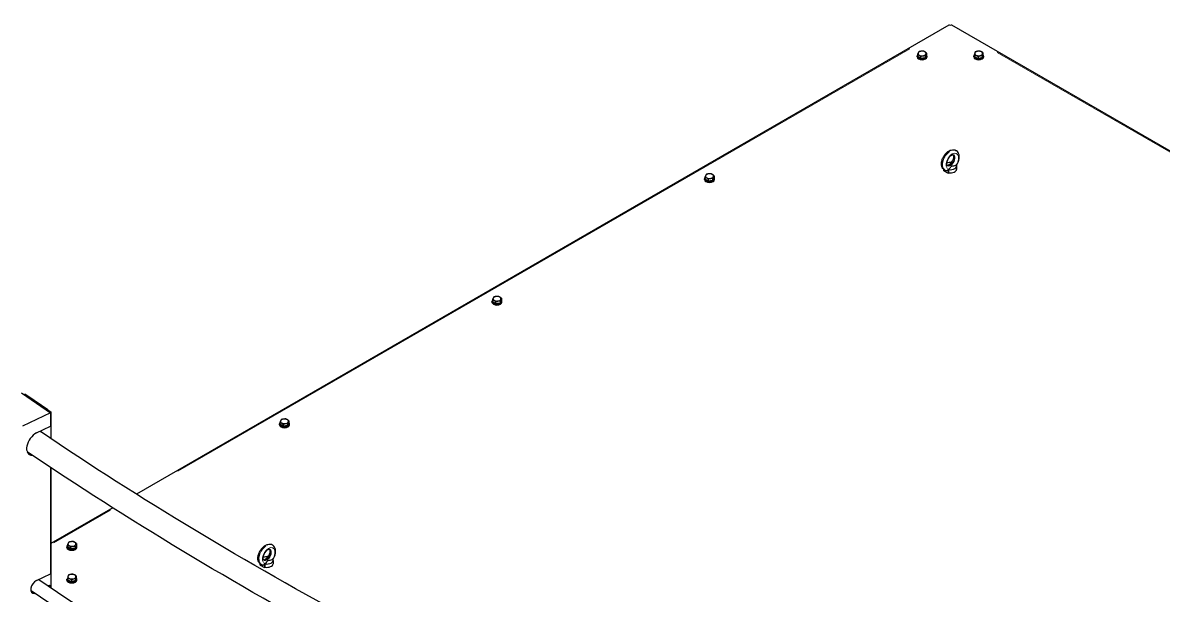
# Model space of a CAD drawing. Header units: millimetres. Extents: x 0 to 89100, y 0 to 63000.
# Drawn here: x 63666 to 65374, y 55588 to 56446 of the extents above; entities that cross this region are included whole.
import ezdxf

# ---------------------------------------------------------------- set-up
doc = ezdxf.new("R2010")
doc.units = ezdxf.units.MM
doc.header["$LTSCALE"] = 150
doc.layers.add('Visible', color=7, linetype='Continuous', lineweight=25)
doc.layers.add('Visible Narrow', color=7, linetype='Continuous', lineweight=18)

msp = doc.modelspace()

# ---------------------------------------------------------------- linework, layer by layer
at = {"layer": 'Visible'}
for p, q in [((65052.97, 56442.35), (63836.41, 55739.96)), ((66454.36, 55635.85), (65057.47, 56442.35)), ((65006.04, 56398.95), (65006.04, 56395.67)), ((65019.55, 56400.73), (65019.55, 56397.46)), ((65091.28, 56398.27), (65091.28, 56394.99)), ((65104.02, 56401.41), (65104.02, 56398.14)), ((65005.3, 56394.97), (65005.3, 56396.2)), ((65008.4, 56394.21), (65006.04, 56395.67)), ((65010.76, 56392.74), (65008.4, 56394.21)), ((65010.76, 56396.02), (65010.76, 56392.74)), ((65014.13, 56393.19), (65010.76, 56392.74)), ((65017.51, 56393.63), (65014.13, 56393.19)), ((65017.51, 56396.91), (65017.51, 56393.63)), ((65018.53, 56395.55), (65017.51, 56393.63)), ((65019.55, 56397.46), (65018.53, 56395.55)), ((65020.3, 56394.97), (65020.3, 56396.2)), ((65090.15, 56394.97), (65090.15, 56396.2)), ((65094.05, 56393.79), (65091.28, 56394.99)), ((65096.82, 56392.59), (65094.05, 56393.79)), ((65096.82, 56395.87), (65096.82, 56392.59)), ((65100, 56393.38), (65096.82, 56392.59)), ((65103.19, 56394.16), (65100, 56393.38)), ((65103.19, 56397.44), (65103.19, 56394.16)), ((65103.61, 56396.15), (65103.19, 56394.16)), ((65104.02, 56398.14), (65103.61, 56396.15)), ((65103.65, 56396.36), (65103.65, 56396.2)), ((65105.15, 56394.97), (65105.15, 56396.2)), ((65063.59, 56255), (65063.73, 56254.92)), ((65053.47, 56233.32), (65053.47, 56233.32)), ((65064.6, 56231.47), (65064.6, 56226.57)), ((65065.03, 56228.56), (65064.6, 56228.31)), ((65065.03, 56228.56), (65064.9, 56235)), ((64687.1, 56211.26), (64687.1, 56212.49)), ((64687.84, 56215.24), (64687.84, 56211.96)), ((64690.2, 56210.5), (64687.84, 56211.96)), ((64692.56, 56209.03), (64690.2, 56210.5)), ((64692.56, 56212.31), (64692.56, 56209.03)), ((64699.31, 56213.2), (64699.31, 56209.92)), ((64700.33, 56211.83), (64699.31, 56209.92)), ((64701.35, 56213.75), (64700.33, 56211.83)), ((64701.35, 56217.02), (64701.35, 56213.75)), ((64702.1, 56211.26), (64702.1, 56212.49)), ((65045.41, 56224.58), (65045.46, 56226.6)), ((65045.41, 56224.58), (65051.77, 56220.91)), ((65046.39, 56225.96), (65047.18, 56225.51)), ((65051.64, 56227.34), (65051.77, 56220.91)), ((65052.59, 56221.38), (65051.77, 56220.91)), ((64695.93, 56209.48), (64692.56, 56209.03)), ((64699.31, 56209.92), (64695.93, 56209.48)), ((64368.9, 56027.55), (64368.9, 56028.77)), ((64369.65, 56031.53), (64369.65, 56028.25)), ((64372, 56026.79), (64369.65, 56028.25)), ((64374.36, 56025.32), (64372, 56026.79)), ((64374.36, 56028.6), (64374.36, 56025.32)), ((64377.74, 56025.77), (64374.36, 56025.32)), ((64381.11, 56026.21), (64377.74, 56025.77)), ((64381.11, 56029.49), (64381.11, 56026.21)), ((64382.13, 56028.12), (64381.11, 56026.21)), ((64383.15, 56030.03), (64382.13, 56028.12)), ((64383.15, 56033.31), (64383.15, 56030.03)), ((64383.9, 56027.55), (64383.9, 56028.77)), ((63664.29, 55891.75), (63707.87, 55861.99)), ((63668.28, 55889.02), (63669.57, 55889.66)), ((63673.93, 55886.68), (63669.57, 55889.66)), ((63703.96, 55866.18), (63673.93, 55886.68)), ((63707.87, 55861.99), (63666.07, 55841.58)), ((63703.96, 55866.18), (63708.32, 55863.21)), ((63707.02, 55862.57), (63708.32, 55863.21)), ((63707.87, 55861.99), (63707.87, 55841.78)), ((63708.32, 55863.21), (63708.32, 55823.21)), ((63686.97, 55831.58), (63707.87, 55841.78)), ((64050.7, 55843.84), (64050.7, 55845.06)), ((64051.45, 55847.81), (64051.45, 55844.54)), ((64053.8, 55843.07), (64051.45, 55844.54)), ((64056.16, 55841.61), (64053.8, 55843.07)), ((64056.16, 55844.88), (64056.16, 55841.61)), ((64059.54, 55842.05), (64056.16, 55841.61)), ((64062.92, 55842.5), (64059.54, 55842.05)), ((64062.92, 55845.77), (64062.92, 55842.5)), ((64063.94, 55844.41), (64062.92, 55842.5)), ((64064.96, 55846.32), (64063.94, 55844.41)), ((64064.96, 55849.6), (64064.96, 55846.32)), ((64065.7, 55843.84), (64065.7, 55845.06)), ((63707.87, 55779.94), (63707.87, 55620.72)), ((63708.32, 55779.65), (63708.32, 55599.21)), ((63800.97, 55719.5), (63708.32, 55666.01)), ((63733.25, 55664.1), (63733.25, 55660.83)), ((63746.76, 55665.89), (63746.76, 55662.61)), ((64040.05, 55664.06), (64040.19, 55663.98)), ((63732.5, 55660.13), (63732.5, 55661.35)), ((63735.61, 55659.36), (63733.25, 55660.83)), ((63737.96, 55657.9), (63735.61, 55659.36)), ((63737.96, 55661.17), (63737.96, 55657.9)), ((63741.34, 55658.34), (63737.96, 55657.9)), ((63744.72, 55658.79), (63741.34, 55658.34)), ((63744.72, 55662.06), (63744.72, 55658.79)), ((63745.74, 55660.7), (63744.72, 55658.79)), ((63746.76, 55662.61), (63745.74, 55660.7)), ((63747.5, 55660.13), (63747.5, 55661.35)), ((64021.87, 55633.64), (64021.92, 55635.66)), ((64021.87, 55633.64), (64028.24, 55629.97)), ((64022.85, 55635.02), (64023.64, 55634.57)), ((64028.1, 55636.4), (64028.24, 55629.97)), ((64029.05, 55630.44), (64028.24, 55629.97)), ((64029.93, 55642.38), (64029.93, 55642.38)), ((64041.06, 55640.53), (64041.06, 55635.63)), ((64041.5, 55637.62), (64041.06, 55637.37)), ((64041.5, 55637.62), (64041.36, 55644.06)), ((63686.97, 55610.51), (63707.87, 55620.72)), ((63733.63, 55614.43), (63733.63, 55611.16)), ((63745.55, 55613.6), (63745.55, 55610.33)), ((63746.38, 55614.3), (63745.96, 55612.31)), ((63746.38, 55617.58), (63746.38, 55614.3)), ((63703.96, 55602.14), (63706.42, 55603.34)), ((63707.87, 55602.35), (63705.43, 55601.15)), ((63706.42, 55603.34), (63707.87, 55602.35)), ((63707.87, 55602.35), (63707.87, 55599.51)), ((63732.5, 55611.14), (63732.5, 55612.36)), ((63736.4, 55609.96), (63733.63, 55611.16)), ((63739.17, 55608.76), (63736.4, 55609.96)), ((63739.17, 55612.03), (63739.17, 55608.76)), ((63742.36, 55609.54), (63739.17, 55608.76)), ((63745.55, 55610.33), (63742.36, 55609.54)), ((63745.96, 55612.31), (63745.55, 55610.33)), ((63746, 55612.52), (63746, 55612.36)), ((63747.5, 55611.14), (63747.5, 55612.36))]:
    msp.add_line(p, q, dxfattribs=at)
for centre, major_axis, ratio, start_param, end_param in [((68289.52, 57194.93), (-6187.5, 0), 0.5773503, 6.0962024, 9.6168762), ((68289.52, 57194.93), (-6112.5, 0), 0.5773503, 0, 1.3652724), ((65055.22, 56438.45), (-2.25, 3.9), 0.5773503, 5.4977871, 6.2831853), ((65055.22, 56438.45), (2.25, 3.9), 0.5773503, 0, 0.7853982), ((65012.8, 56400.12), (-6, 0), 0.5773503, 5.9843163, 7.0315139), ((65012.8, 56400.12), (-6, 0), 0.5773503, 4.9371188, 5.9843163), ((65012.8, 56400.12), (6, 0), 0.5773503, 0.7483286, 1.7955261), ((65012.8, 56400.12), (6, 0), 0.5773503, 4.9371188, 5.9843163), ((65012.8, 56400.12), (6, 0), 0.5773503, 5.9843163, 7.0315139), ((65097.65, 56396.2), (7.5, 0), 0.5773503, 2.5754935, 6.8388121), ((65097.65, 56400.12), (-6, 0), 0.5773503, 6.1631016, 7.2102992), ((65097.65, 56400.12), (-6, 0), 0.5773503, 5.1159041, 6.1631016), ((65097.65, 56400.12), (6, 0), 0.5773503, 0.9271139, 1.9743114), ((65097.65, 56400.12), (6, 0), 0.5773503, 5.1159041, 6.1631016), ((65097.65, 56400.12), (6, 0), 0.5773503, 6.1631016, 7.2102992), ((65012.8, 56396.2), (7.5, 0), 0.5773503, 2.6917876, 6.7329904), ((65012.8, 56394.97), (7.5, 0), 0.5773503, 3.1415927, 6.2831853), ((65012.8, 56396.2), (-6, 0), 0.5773503, 0.3660877, 1.1305695), ((65012.8, 56400.12), (-6, 0), 0.5773503, 0.7483286, 1.7955261), ((65012.8, 56396.2), (-6, 0), 0.5773503, 1.3367634, 2.2542889), ((65012.8, 56396.2), (6, 0), 0.5773503, 5.7337412, 6.2348915), ((65097.65, 56394.97), (7.5, 0), 0.5773503, 3.1415927, 6.2831853), ((65097.65, 56396.2), (-6, 0), 0.5773503, 0.5122191, 1.3420087), ((65097.65, 56400.12), (-6, 0), 0.5773503, 0.9271139, 1.9743114), ((65097.65, 56396.2), (-6, 0), 0.5773503, 1.5289442, 2.4196787), ((65097.65, 56396.2), (6, 0), 0.5773503, 6.0035196, 6.2831853), ((65055.22, 56231.47), (9.37, 0), 0.5773503, 1.3943417, 2.1674955), ((65055.22, 56231.47), (9.37, 0), 0.5773503, 4.4095243, 6.5860499), ((64694.6, 56212.49), (7.5, 0), 0.5773503, 2.6917876, 6.7329904), ((64694.6, 56211.26), (7.5, 0), 0.5773503, 3.1415927, 6.2831853), ((64694.6, 56216.41), (-6, 0), 0.5773503, 5.9843163, 7.0315139), ((64694.6, 56216.41), (-6, 0), 0.5773503, 4.9371188, 5.9843163), ((64694.6, 56212.49), (-6, 0), 0.5773503, 0.3660877, 1.1305695), ((64694.6, 56216.41), (-6, 0), 0.5773503, 0.7483286, 1.7955261), ((64694.6, 56216.41), (6, 0), 0.5773503, 0.7483286, 1.7955261), ((64694.6, 56216.41), (6, 0), 0.5773503, 4.9371188, 5.9843163), ((64694.6, 56216.41), (6, 0), 0.5773503, 5.9843163, 7.0315139), ((64694.6, 56212.49), (6, 0), 0.5773503, 5.7337412, 6.2348915), ((65055.22, 56373.77), (6.55, -310.51), 0.0216007, 5.2067929, 5.2249141), ((65055.22, 56226.57), (9.37, 0), 0.5773503, 4.4276455, 6.2831853), ((64694.6, 56212.49), (-6, 0), 0.5773503, 1.3367634, 2.2542889), ((64376.4, 56028.77), (7.5, 0), 0.5773503, 2.6917876, 6.7329904), ((64376.4, 56027.55), (7.5, 0), 0.5773503, 3.1415927, 6.2831853), ((64376.4, 56032.69), (-6, 0), 0.5773503, 5.9843163, 7.0315139), ((64376.4, 56032.69), (-6, 0), 0.5773503, 4.9371188, 5.9843163), ((64376.4, 56028.77), (-6, 0), 0.5773503, 0.3660877, 1.1305695), ((64376.4, 56032.69), (-6, 0), 0.5773503, 0.7483286, 1.7955261), ((64376.4, 56028.77), (-6, 0), 0.5773503, 1.3367634, 2.2542889), ((64376.4, 56032.69), (6, 0), 0.5773503, 0.7483286, 1.7955261), ((64376.4, 56032.69), (6, 0), 0.5773503, 4.9371188, 5.9843163), ((64376.4, 56032.69), (6, 0), 0.5773503, 5.9843163, 7.0315139), ((64376.4, 56028.77), (6, 0), 0.5773503, 5.7337412, 6.2348915), ((64058.2, 55848.98), (-6, 0), 0.5773503, 4.9371188, 5.9843163), ((64058.2, 55848.98), (6, 0), 0.5773503, 0.7483286, 1.7955261), ((64058.2, 55845.06), (7.5, 0), 0.5773503, 2.6917876, 6.7329904), ((64058.2, 55843.84), (7.5, 0), 0.5773503, 3.1415927, 6.2831853), ((64058.2, 55848.98), (-6, 0), 0.5773503, 5.9843163, 7.0315139), ((64058.2, 55845.06), (-6, 0), 0.5773503, 0.3660877, 1.1305695), ((64058.2, 55848.98), (-6, 0), 0.5773503, 0.7483286, 1.7955261), ((64058.2, 55845.06), (-6, 0), 0.5773503, 1.3367634, 2.2542889), ((64058.2, 55848.98), (6, 0), 0.5773503, 4.9371188, 5.9843163), ((64058.2, 55848.98), (6, 0), 0.5773503, 5.9843163, 7.0315139), ((64058.2, 55845.06), (6, 0), 0.5773503, 5.7337412, 6.2348915), ((63686.97, 55815.66), (-10.99, -16.1), 0.6234477, 3.9723274, 6.6756894), ((63683.41, 55816.75), (10.99, 16.1), 0.6234477, 6.1330881, 6.5078824), ((63681.95, 55817.74), (10.99, 16.1), 0.6234477, 6.1303077, 6.2107702), ((63681.95, 55817.74), (-10.99, -16.1), 0.6234477, 0.3515801, 0.5190031), ((63685.52, 55816.65), (-10.99, -16.1), 0.6234477, 0.0724151, 0.3910828), ((63683.41, 55816.75), (-10.99, -16.1), 0.6234477, 0.4451983, 0.520015), ((63740, 55665.27), (-6, 0), 0.5773503, 5.9843163, 7.0315139), ((63740, 55665.27), (-6, 0), 0.5773503, 4.9371188, 5.9843163), ((63740, 55665.27), (6, 0), 0.5773503, 0.7483286, 1.7955261), ((63740, 55665.27), (6, 0), 0.5773503, 4.9371188, 5.9843163), ((63740, 55665.27), (6, 0), 0.5773503, 5.9843163, 7.0315139), ((63740, 55661.35), (7.5, 0), 0.5773503, 2.6917876, 6.7329904), ((63740, 55660.13), (7.5, 0), 0.5773503, 3.1415927, 6.2831853), ((63740, 55661.35), (-6, 0), 0.5773503, 0.3660877, 1.1305695), ((63740, 55665.27), (-6, 0), 0.5773503, 0.7483286, 1.7955261), ((63740, 55661.35), (-6, 0), 0.5773503, 1.3367634, 2.2542889), ((63740, 55661.35), (6, 0), 0.5773503, 5.7337412, 6.2348915), ((64031.68, 55640.53), (9.37, 0), 0.5773503, 1.3943417, 2.1674955), ((64031.68, 55640.53), (9.37, 0), 0.5773503, 4.4095243, 6.5860499), ((64031.68, 55782.83), (6.55, -310.51), 0.0216007, 5.2067929, 5.2249141), ((64031.68, 55635.63), (9.37, 0), 0.5773503, 4.4276455, 6.2831853), ((63740, 55612.36), (7.5, 0), 0.5773503, 2.5754935, 6.8388121), ((63740, 55616.28), (-6, 0), 0.5773503, 6.1631016, 7.2102992), ((63740, 55616.28), (-6, 0), 0.5773503, 5.1159041, 6.1631016), ((63740, 55616.28), (-6, 0), 0.5773503, 0.9271139, 1.9743114), ((63740, 55616.28), (6, 0), 0.5773503, 0.9271139, 1.9743114), ((63740, 55616.28), (6, 0), 0.5773503, 5.1159041, 6.1631016), ((63740, 55616.28), (6, 0), 0.5773503, 6.1631016, 7.2102992), ((63686.97, 55601.33), (-6.34, -9.29), 0.6234477, 3.9723274, 6.7589537), ((63683.41, 55602.42), (6.34, 9.29), 0.6234477, 6.2347591, 6.3064286), ((63740, 55611.14), (7.5, 0), 0.5773503, 3.1415927, 6.2831853), ((63740, 55612.36), (-6, 0), 0.5773503, 0.5122191, 1.3420087), ((63740, 55612.36), (-6, 0), 0.5773503, 1.5289442, 2.4196787), ((63740, 55612.36), (6, 0), 0.5773503, 6.0035196, 6.2831853), ((63681.95, 55603.41), (6.34, 9.29), 0.6234477, 3.6631995, 3.7974198), ((63685.52, 55602.32), (-6.34, -9.29), 0.6234477, 0.125741, 0.4738092), ((63683.41, 55602.42), (-6.34, -9.29), 0.6234477, 0.503796, 0.6571643)]:
    msp.add_ellipse(centre, major_axis=major_axis, ratio=ratio, start_param=start_param, end_param=end_param, dxfattribs=at)
for points, weights in [([(65007.06, 56401.14), (65006.59, 56400.25), (65006.04, 56398.95)], [1, 1.03814443452, 1.0003653387]), ([(65006.04, 56398.95), (65007.3, 56398.44), (65008.4, 56397.76)], [1.0003653387, 1.03814443452, 1]), ([(65008.08, 56402.77), (65007.53, 56402.02), (65007.06, 56401.14)], [1.0003653387, 1.03814443452, 1]), ([(65011.46, 56403.49), (65009.89, 56403.29), (65008.08, 56402.77)], [1, 1.03814443452, 1.0003653387]), ([(65014.84, 56403.66), (65013.03, 56403.7), (65011.46, 56403.49)], [1.0003653387, 1.03814443452, 1]), ([(65017.19, 56402.47), (65016.1, 56403.15), (65014.84, 56403.66)], [1, 1.03814443452, 1.0003653387]), ([(65019.55, 56400.73), (65018.29, 56401.79), (65017.19, 56402.47)], [1.0003653387, 1.03814443452, 1]), ([(65017.51, 56396.91), (65018.06, 56398.21), (65018.53, 56399.1)], [1.0003653387, 1.03814443452, 1]), ([(65018.53, 56399.1), (65019, 56399.98), (65019.55, 56400.73)], [1, 1.03814443452, 1.0003653387]), ([(65091.69, 56400.53), (65091.5, 56399.61), (65091.28, 56398.27)], [1, 1.03814443452, 1.0003653387]), ([(65091.28, 56398.27), (65092.76, 56397.9), (65094.05, 56397.35)], [1.0003653387, 1.03814443452, 1]), ([(65092.11, 56402.24), (65091.88, 56401.45), (65091.69, 56400.53)], [1.0003653387, 1.03814443452, 1]), ([(65095.29, 56403.3), (65093.81, 56402.94), (65092.11, 56402.24)], [1, 1.03814443452, 1.0003653387]), ([(65098.48, 56403.81), (65096.77, 56403.67), (65095.29, 56403.3)], [1.0003653387, 1.03814443452, 1]), ([(65101.25, 56402.89), (65099.96, 56403.45), (65098.48, 56403.81)], [1, 1.03814443452, 1.0003653387]), ([(65104.02, 56401.41), (65102.54, 56402.33), (65101.25, 56402.89)], [1.0003653387, 1.03814443452, 1]), ([(65103.19, 56397.44), (65103.41, 56398.78), (65103.61, 56399.7)], [1.0003653387, 1.03814443452, 1]), ([(65103.61, 56399.7), (65103.8, 56400.62), (65104.02, 56401.41)], [1, 1.03814443452, 1.0003653387]), ([(65008.4, 56397.76), (65009.49, 56397.08), (65010.76, 56396.02)], [1, 1.03814443452, 1.0003653387]), ([(65010.76, 56396.02), (65012.57, 56396.53), (65014.13, 56396.74)], [1.0003653387, 1.03814443452, 1]), ([(65014.13, 56396.74), (65015.7, 56396.95), (65017.51, 56396.91)], [1, 1.03814443452, 1.0003653387]), ([(65094.05, 56397.35), (65095.33, 56396.79), (65096.82, 56395.87)], [1, 1.03814443452, 1.0003653387]), ([(65096.82, 56395.87), (65098.53, 56396.57), (65100, 56396.93)], [1.0003653387, 1.03814443452, 1]), ([(65100, 56396.93), (65101.48, 56397.3), (65103.19, 56397.44)], [1, 1.03814443452, 1.0003653387]), ([(65063.52, 56232.81), (65063.83, 56232.94), (65064.17, 56233.08)], [1.06244661735, 1.03210525676, 1]), ([(64688.86, 56217.43), (64688.39, 56216.54), (64687.84, 56215.24)], [1, 1.03814443452, 1.0003653387]), ([(64687.84, 56215.24), (64689.11, 56214.73), (64690.2, 56214.05)], [1.0003653387, 1.03814443452, 1]), ([(64689.88, 56219.06), (64689.34, 56218.31), (64688.86, 56217.43)], [1.0003653387, 1.03814443452, 1]), ([(64693.26, 56219.78), (64691.69, 56219.58), (64689.88, 56219.06)], [1, 1.03814443452, 1.0003653387]), ([(64690.2, 56214.05), (64691.29, 56213.37), (64692.56, 56212.31)], [1, 1.03814443452, 1.0003653387]), ([(64692.56, 56212.31), (64694.37, 56212.82), (64695.93, 56213.03)], [1.0003653387, 1.03814443452, 1]), ([(64696.64, 56219.95), (64694.83, 56219.99), (64693.26, 56219.78)], [1.0003653387, 1.03814443452, 1]), ([(64695.93, 56213.03), (64697.5, 56213.24), (64699.31, 56213.2)], [1, 1.03814443452, 1.0003653387]), ([(64698.99, 56218.76), (64697.9, 56219.44), (64696.64, 56219.95)], [1, 1.03814443452, 1.0003653387]), ([(64701.35, 56217.02), (64700.09, 56218.08), (64698.99, 56218.76)], [1.0003653387, 1.03814443452, 1]), ([(64699.31, 56213.2), (64699.86, 56214.5), (64700.33, 56215.39)], [1.0003653387, 1.03814443452, 1]), ([(64700.33, 56215.39), (64700.8, 56216.27), (64701.35, 56217.02)], [1, 1.03814443452, 1.0003653387]), ([(65052.43, 56226.3), (65052.76, 56226.55), (65053.07, 56226.78)], [1, 1.03210525676, 1.06244661735]), ([(64370.67, 56033.71), (64370.19, 56032.83), (64369.65, 56031.53)], [1, 1.03814443452, 1.0003653387]), ([(64369.65, 56031.53), (64370.91, 56031.02), (64372, 56030.34)], [1.0003653387, 1.03814443452, 1]), ([(64371.69, 56035.35), (64371.14, 56034.6), (64370.67, 56033.71)], [1.0003653387, 1.03814443452, 1]), ([(64375.06, 56036.07), (64373.5, 56035.86), (64371.69, 56035.35)], [1, 1.03814443452, 1.0003653387]), ([(64372, 56030.34), (64373.1, 56029.66), (64374.36, 56028.6)], [1, 1.03814443452, 1.0003653387]), ([(64374.36, 56028.6), (64376.17, 56029.11), (64377.74, 56029.32)], [1.0003653387, 1.03814443452, 1]), ([(64378.44, 56036.24), (64376.63, 56036.28), (64375.06, 56036.07)], [1.0003653387, 1.03814443452, 1]), ([(64377.74, 56029.32), (64379.3, 56029.52), (64381.11, 56029.49)], [1, 1.03814443452, 1.0003653387]), ([(64380.8, 56035.05), (64379.7, 56035.73), (64378.44, 56036.24)], [1, 1.03814443452, 1.0003653387]), ([(64383.15, 56033.31), (64381.89, 56034.37), (64380.8, 56035.05)], [1.0003653387, 1.03814443452, 1]), ([(64381.11, 56029.49), (64381.66, 56030.79), (64382.13, 56031.67)], [1.0003653387, 1.03814443452, 1]), ([(64382.13, 56031.67), (64382.61, 56032.56), (64383.15, 56033.31)], [1, 1.03814443452, 1.0003653387]), ([(64056.86, 55852.36), (64055.3, 55852.15), (64053.49, 55851.64)], [1, 1.03814443452, 1.0003653387]), ([(64060.24, 55852.53), (64058.43, 55852.57), (64056.86, 55852.36)], [1.0003653387, 1.03814443452, 1]), ([(64062.6, 55851.34), (64061.5, 55852.02), (64060.24, 55852.53)], [1, 1.03814443452, 1.0003653387]), ([(64052.47, 55850), (64051.99, 55849.12), (64051.45, 55847.81)], [1, 1.03814443452, 1.0003653387]), ([(64051.45, 55847.81), (64052.71, 55847.31), (64053.8, 55846.63)], [1.0003653387, 1.03814443452, 1]), ([(64053.49, 55851.64), (64052.94, 55850.89), (64052.47, 55850)], [1.0003653387, 1.03814443452, 1]), ([(64053.8, 55846.63), (64054.9, 55845.94), (64056.16, 55844.88)], [1, 1.03814443452, 1.0003653387]), ([(64056.16, 55844.88), (64057.97, 55845.4), (64059.54, 55845.61)], [1.0003653387, 1.03814443452, 1]), ([(64059.54, 55845.61), (64061.11, 55845.81), (64062.92, 55845.77)], [1, 1.03814443452, 1.0003653387]), ([(64064.96, 55849.6), (64063.69, 55850.66), (64062.6, 55851.34)], [1.0003653387, 1.03814443452, 1]), ([(64062.92, 55845.77), (64063.46, 55847.08), (64063.94, 55847.96)], [1.0003653387, 1.03814443452, 1]), ([(64063.94, 55847.96), (64064.41, 55848.85), (64064.96, 55849.6)], [1, 1.03814443452, 1.0003653387]), ([(63734.27, 55666.29), (63733.8, 55665.4), (63733.25, 55664.1)], [1, 1.03814443452, 1.0003653387]), ([(63733.25, 55664.1), (63734.51, 55663.59), (63735.61, 55662.91)], [1.0003653387, 1.03814443452, 1]), ([(63735.29, 55667.93), (63734.74, 55667.18), (63734.27, 55666.29)], [1.0003653387, 1.03814443452, 1]), ([(63738.67, 55668.65), (63737.1, 55668.44), (63735.29, 55667.93)], [1, 1.03814443452, 1.0003653387]), ([(63742.04, 55668.82), (63740.23, 55668.85), (63738.67, 55668.65)], [1.0003653387, 1.03814443452, 1]), ([(63744.4, 55667.63), (63743.31, 55668.31), (63742.04, 55668.82)], [1, 1.03814443452, 1.0003653387]), ([(63746.76, 55665.89), (63745.49, 55666.95), (63744.4, 55667.63)], [1.0003653387, 1.03814443452, 1]), ([(63744.72, 55662.06), (63745.26, 55663.36), (63745.74, 55664.25)], [1.0003653387, 1.03814443452, 1]), ([(63745.74, 55664.25), (63746.21, 55665.14), (63746.76, 55665.89)], [1, 1.03814443452, 1.0003653387]), ([(63735.61, 55662.91), (63736.7, 55662.23), (63737.96, 55661.17)], [1, 1.03814443452, 1.0003653387]), ([(63737.96, 55661.17), (63739.77, 55661.69), (63741.34, 55661.89)], [1.0003653387, 1.03814443452, 1]), ([(63741.34, 55661.89), (63742.91, 55662.1), (63744.72, 55662.06)], [1, 1.03814443452, 1.0003653387]), ([(64028.89, 55635.36), (64029.23, 55635.61), (64029.54, 55635.84)], [1, 1.03210525676, 1.06244661735]), ([(64039.98, 55641.87), (64040.29, 55642), (64040.63, 55642.14)], [1.06244661735, 1.03210525676, 1]), ([(63734.05, 55616.7), (63733.85, 55615.77), (63733.63, 55614.43)], [1, 1.03814443452, 1.0003653387]), ([(63733.63, 55614.43), (63735.12, 55614.07), (63736.4, 55613.51)], [1.0003653387, 1.03814443452, 1]), ([(63734.46, 55618.41), (63734.24, 55617.62), (63734.05, 55616.7)], [1.0003653387, 1.03814443452, 1]), ([(63737.65, 55619.47), (63736.17, 55619.1), (63734.46, 55618.41)], [1, 1.03814443452, 1.0003653387]), ([(63736.4, 55613.51), (63737.69, 55612.95), (63739.17, 55612.03)], [1, 1.03814443452, 1.0003653387]), ([(63740.83, 55619.98), (63739.13, 55619.83), (63737.65, 55619.47)], [1.0003653387, 1.03814443452, 1]), ([(63739.17, 55612.03), (63740.88, 55612.73), (63742.36, 55613.09)], [1.0003653387, 1.03814443452, 1]), ([(63743.6, 55619.05), (63742.32, 55619.61), (63740.83, 55619.98)], [1, 1.03814443452, 1.0003653387]), ([(63742.36, 55613.09), (63743.84, 55613.46), (63745.55, 55613.6)], [1, 1.03814443452, 1.0003653387]), ([(63746.38, 55617.58), (63744.89, 55618.49), (63743.6, 55619.05)], [1.0003653387, 1.03814443452, 1]), ([(63745.55, 55613.6), (63745.77, 55614.94), (63745.96, 55615.87)], [1.0003653387, 1.03814443452, 1]), ([(63745.96, 55615.87), (63746.15, 55616.79), (63746.38, 55617.58)], [1, 1.03814443452, 1.0003653387])]:
    msp.add_rational_spline(points, weights, degree=2, dxfattribs=at)
for points, knots in [([(65046.39, 56225.96), (65045.47, 56226.5), (65044.66, 56227.22), (65043.32, 56228.96), (65042.82, 56229.99), (65042.08, 56232.4), (65041.93, 56233.8), (65042, 56236.88), (65042.29, 56238.57), (65043.28, 56241.93), (65043.98, 56243.6), (65045.71, 56246.76), (65046.73, 56248.26), (65049.01, 56250.96), (65050.28, 56252.18), (65053, 56254.2), (65054.46, 56255.01), (65057.44, 56256), (65058.96, 56256.22), (65061.56, 56255.9), (65062.63, 56255.56), (65063.59, 56255)], [-2.3561945, -2.3561945, -2.3561945, -2.3561945, -2.1285941, -2.1285941, -1.8792515, -1.8792515, -1.5690746, -1.5690746, -1.2118087, -1.2118087, -0.854039, -0.854039, -0.5012726, -0.5012726, -0.1465999, -0.1465999, 0.2137379, 0.2137379, 0.5494352, 0.5494352, 0.7853982, 0.7853982, 0.7853982, 0.7853982]), ([(65050.93, 56232), (65050.8, 56232.08), (65050.66, 56232.19), (65050.32, 56232.75), (65050.13, 56233.22), (65049.93, 56234.39), (65049.89, 56235.04), (65049.99, 56236.51), (65050.12, 56237.33), (65050.57, 56239.07), (65050.9, 56239.99), (65051.73, 56241.82), (65052.23, 56242.73), (65053.36, 56244.4), (65053.98, 56245.17), (65055.24, 56246.48), (65055.89, 56247.02), (65057.09, 56247.84), (65057.65, 56248.13), (65058.6, 56248.49), (65058.99, 56248.55), (65059.61, 56248.58), (65059.79, 56248.52), (65059.94, 56248.45), (65059.96, 56248.44), (65059.98, 56248.43)], [-2.3561945, -2.3561945, -2.3561945, -2.3561945, -2.0420352, -2.0420352, -1.7264659, -1.7264659, -1.4673273, -1.4673273, -1.2019714, -1.2019714, -0.9267158, -0.9267158, -0.6457387, -0.6457387, -0.3650973, -0.3650973, -0.0909601, -0.0909601, 0.1726807, 0.1726807, 0.4325068, 0.4325068, 0.7416349, 0.7416349, 0.7853982, 0.7853982, 0.7853982, 0.7853982]), ([(65055.15, 56234.88), (65055.8, 56235.5), (65056.43, 56236.22), (65057.63, 56237.82), (65058.19, 56238.7), (65059.15, 56240.51), (65059.55, 56241.45), (65060.14, 56243.23), (65060.34, 56244.09), (65060.53, 56245.59), (65060.54, 56246.25), (65060.44, 56247.3), (65060.34, 56247.69), (65060.11, 56248.25), (65060, 56248.38), (65059.92, 56248.45), (65059.91, 56248.46), (65059.9, 56248.47)], [-2.8162424, -2.8162424, -2.8162424, -2.8162424, -2.5435628, -2.5435628, -2.2628817, -2.2628817, -1.9812652, -1.9812652, -1.7057698, -1.7057698, -1.4425193, -1.4425193, -1.1904884, -1.1904884, -0.9179316, -0.9179316, -0.8708314, -0.8708314, -0.8708314, -0.8708314]), ([(65064.93, 56233.6), (65065.67, 56234.82), (65066.32, 56236.1), (65067.49, 56239.02), (65067.97, 56240.67), (65068.5, 56243.94), (65068.57, 56245.56), (65068.2, 56248.69), (65067.76, 56250.2), (65066.36, 56252.7), (65065.48, 56253.72), (65064.19, 56254.65), (65063.96, 56254.79), (65063.73, 56254.92)], [-2.4244562, -2.4244562, -2.4244562, -2.4244562, -2.145083, -2.145083, -1.8051618, -1.8051618, -1.4652406, -1.4652406, -1.1253194, -1.1253194, -0.8424167, -0.8424167, -0.7853982, -0.7853982, -0.7853982, -0.7853982]), ([(65050.55, 56232.37), (65050.6, 56232.37), (65050.65, 56232.37), (65050.84, 56232.38), (65050.99, 56232.4), (65051.33, 56232.48), (65051.53, 56232.53), (65051.74, 56232.61)], [2.65857048, 2.65857048, 2.65857048, 2.65857048, 2.7135837, 2.7135837, 2.83271343, 2.83271343, 2.95184317, 2.95184317, 2.95184317, 2.95184317]), ([(65053.47, 56233.32), (65053.46, 56233.31), (65053.45, 56233.31), (65053.43, 56233.3), (65053.42, 56233.29), (65053.38, 56233.27), (65053.35, 56233.25), (65053.24, 56233.19), (65053.15, 56233.15), (65052.71, 56232.96), (65052.27, 56232.8), (65051.74, 56232.61)], [-1.4562933, -1.4562933, -1.4562933, -1.4562933, -1.44378361, -1.44378361, -1.4301303, -1.4301303, -1.39485265, -1.39485265, -1.30115207, -1.30115207, -0.92188658, -0.92188658, -0.92188658, -0.92188658]), ([(65053.07, 56226.78), (65054.29, 56227.67), (65055.05, 56228.73), (65055.87, 56230.01), (65056.12, 56230.43), (65056.45, 56230.85), (65056.53, 56230.95), (65056.69, 56231.1), (65056.76, 56231.15), (65056.85, 56231.22), (65056.88, 56231.24), (65056.93, 56231.27), (65056.95, 56231.28), (65056.97, 56231.3)], [-0.72083028, -0.72083028, -0.72083028, -0.72083028, -0.36234149, -0.36234149, -0.14264662, -0.14264662, -0.07199889, -0.07199889, -0.02885542, -0.02885542, -0.01167621, -0.01167621, -0.00006359, -0.00006359, -0.00006359, -0.00006359]), ([(65055.15, 56234.88), (65055.05, 56234.79), (65054.97, 56234.7), (65054.57, 56234.3), (65054.33, 56234.01), (65054, 56233.7), (65053.91, 56233.62), (65053.75, 56233.5), (65053.69, 56233.46), (65053.59, 56233.39), (65053.56, 56233.37), (65053.51, 56233.34), (65053.49, 56233.33), (65053.47, 56233.32)], [-0.41966457, -0.41966457, -0.41966457, -0.41966457, -0.36234149, -0.36234149, -0.14264662, -0.14264662, -0.07199889, -0.07199889, -0.02885542, -0.02885542, -0.01167621, -0.01167621, -0.00006359, -0.00006359, -0.00006359, -0.00006359]), ([(65056.97, 56231.3), (65056.97, 56231.3), (65056.97, 56231.3), (65056.97, 56231.3), (65056.97, 56231.3), (65056.98, 56231.3)], [13.6573173803, 13.6573173803, 13.6573173803, 13.6573173803, 13.65757557466, 13.65757557466, 13.65783376903, 13.65783376903, 13.65783376903, 13.65783376903]), ([(65056.98, 56231.3), (65056.99, 56231.3), (65057, 56231.31), (65057.02, 56231.32), (65057.03, 56231.33), (65057.07, 56231.35), (65057.1, 56231.36), (65057.21, 56231.41), (65057.29, 56231.45), (65058.06, 56231.71), (65059.09, 56231.78), (65061.32, 56232.14), (65062.51, 56232.38), (65063.52, 56232.81)], [-1.4562933, -1.4562933, -1.4562933, -1.4562933, -1.4437836, -1.4437836, -1.4301303, -1.4301303, -1.3948526, -1.3948526, -1.3011521, -1.3011521, -0.5710757, -0.5710757, 0, 0, 0, 0]), ([(65047.18, 56225.51), (65047.34, 56225.42), (65047.5, 56225.33), (65047.82, 56225.17), (65047.98, 56225.1), (65048.32, 56224.96), (65048.49, 56224.89), (65048.83, 56224.78), (65049, 56224.72), (65049.35, 56224.63), (65049.52, 56224.59), (65049.7, 56224.55)], [2.35619449, 2.35619449, 2.35619449, 2.35619449, 2.39462819, 2.39462819, 2.4330619, 2.4330619, 2.4714956, 2.4714956, 2.50992931, 2.50992931, 2.54836301, 2.54836301, 2.54836301, 2.54836301]), ([(65051.64, 56227.34), (65051.65, 56226.59), (65051.55, 56226), (65051.22, 56225.17), (65050.99, 56224.89), (65050.5, 56224.57), (65050.23, 56224.5), (65049.85, 56224.52), (65049.77, 56224.54), (65049.7, 56224.55)], [0, 0, 0, 0, 0.3633261, 0.3633261, 0.6808716, 0.6808716, 0.955434, 0.955434, 1.0240387, 1.0240387, 1.0240387, 1.0240387]), ([(64428.62, 55414.55), (64339.67, 55457.18), (64252.85, 55501.29), (64000.46, 55637.14), (63841.58, 55733), (63692.71, 55833.72)], [4.72926549, 4.72926549, 4.72926549, 4.72926549, 4.78669239, 4.78669239, 4.90071105, 4.90071105, 4.90071105, 4.90071105]), ([(64424.81, 55376.21), (64331.23, 55420.84), (64239.95, 55467.1), (63982.5, 55605.67), (63822.78, 55702.01), (63673.01, 55803.32)], [4.72673038, 4.72673038, 4.72673038, 4.72673038, 4.78669239, 4.78669239, 4.9005598, 4.9005598, 4.9005598, 4.9005598]), ([(64022.85, 55635.02), (64021.93, 55635.56), (64021.12, 55636.28), (64019.78, 55638.02), (64019.28, 55639.05), (64018.55, 55641.46), (64018.39, 55642.86), (64018.46, 55645.94), (64018.75, 55647.63), (64019.74, 55650.99), (64020.45, 55652.66), (64022.17, 55655.82), (64023.19, 55657.32), (64025.47, 55660.02), (64026.74, 55661.24), (64029.46, 55663.26), (64030.93, 55664.07), (64033.9, 55665.06), (64035.43, 55665.28), (64038.03, 55664.96), (64039.1, 55664.62), (64040.05, 55664.06)], [-2.3561945, -2.3561945, -2.3561945, -2.3561945, -2.1285941, -2.1285941, -1.8792515, -1.8792515, -1.5690746, -1.5690746, -1.2118087, -1.2118087, -0.854039, -0.854039, -0.5012726, -0.5012726, -0.1465999, -0.1465999, 0.2137379, 0.2137379, 0.5494352, 0.5494352, 0.7853982, 0.7853982, 0.7853982, 0.7853982]), ([(64041.39, 55642.66), (64042.13, 55643.88), (64042.78, 55645.16), (64043.96, 55648.08), (64044.43, 55649.73), (64044.97, 55653), (64045.03, 55654.62), (64044.66, 55657.75), (64044.23, 55659.26), (64042.82, 55661.76), (64041.95, 55662.78), (64040.65, 55663.71), (64040.42, 55663.85), (64040.19, 55663.98)], [-2.4244562, -2.4244562, -2.4244562, -2.4244562, -2.145083, -2.145083, -1.8051618, -1.8051618, -1.4652406, -1.4652406, -1.1253194, -1.1253194, -0.8424167, -0.8424167, -0.7853982, -0.7853982, -0.7853982, -0.7853982]), ([(64027.39, 55641.06), (64027.26, 55641.14), (64027.13, 55641.25), (64026.78, 55641.81), (64026.59, 55642.28), (64026.39, 55643.45), (64026.36, 55644.1), (64026.45, 55645.57), (64026.58, 55646.39), (64027.04, 55648.13), (64027.36, 55649.06), (64028.19, 55650.88), (64028.69, 55651.79), (64029.82, 55653.46), (64030.44, 55654.23), (64031.71, 55655.54), (64032.35, 55656.08), (64033.55, 55656.91), (64034.11, 55657.19), (64035.06, 55657.55), (64035.45, 55657.62), (64036.07, 55657.64), (64036.25, 55657.58), (64036.4, 55657.51), (64036.42, 55657.5), (64036.44, 55657.49)], [-2.3561945, -2.3561945, -2.3561945, -2.3561945, -2.0420352, -2.0420352, -1.7264659, -1.7264659, -1.4673273, -1.4673273, -1.2019714, -1.2019714, -0.9267158, -0.9267158, -0.6457387, -0.6457387, -0.3650973, -0.3650973, -0.0909601, -0.0909601, 0.1726807, 0.1726807, 0.4325068, 0.4325068, 0.7416349, 0.7416349, 0.7853982, 0.7853982, 0.7853982, 0.7853982]), ([(64031.61, 55643.94), (64032.26, 55644.56), (64032.9, 55645.28), (64034.1, 55646.88), (64034.66, 55647.76), (64035.61, 55649.57), (64036.01, 55650.51), (64036.6, 55652.29), (64036.8, 55653.15), (64037, 55654.66), (64037.01, 55655.31), (64036.91, 55656.36), (64036.8, 55656.75), (64036.57, 55657.31), (64036.46, 55657.44), (64036.38, 55657.51), (64036.37, 55657.52), (64036.36, 55657.53)], [-2.8162424, -2.8162424, -2.8162424, -2.8162424, -2.5435628, -2.5435628, -2.2628817, -2.2628817, -1.9812652, -1.9812652, -1.7057698, -1.7057698, -1.4425193, -1.4425193, -1.1904884, -1.1904884, -0.9179316, -0.9179316, -0.8708314, -0.8708314, -0.8708314, -0.8708314]), ([(64023.64, 55634.57), (64023.8, 55634.48), (64023.96, 55634.39), (64024.28, 55634.23), (64024.45, 55634.16), (64024.78, 55634.02), (64024.95, 55633.95), (64025.29, 55633.84), (64025.46, 55633.79), (64025.81, 55633.69), (64025.98, 55633.65), (64026.16, 55633.61)], [2.35619449, 2.35619449, 2.35619449, 2.35619449, 2.39462819, 2.39462819, 2.4330619, 2.4330619, 2.4714956, 2.4714956, 2.50992931, 2.50992931, 2.54836301, 2.54836301, 2.54836301, 2.54836301]), ([(64028.1, 55636.4), (64028.12, 55635.65), (64028.02, 55635.06), (64027.68, 55634.23), (64027.46, 55633.95), (64026.96, 55633.63), (64026.69, 55633.56), (64026.32, 55633.59), (64026.24, 55633.6), (64026.16, 55633.61)], [0, 0, 0, 0, 0.3633261, 0.3633261, 0.6808716, 0.6808716, 0.955434, 0.955434, 1.0240387, 1.0240387, 1.0240387, 1.0240387]), ([(64027.02, 55641.43), (64027.06, 55641.43), (64027.12, 55641.43), (64027.3, 55641.44), (64027.45, 55641.46), (64027.8, 55641.54), (64027.99, 55641.59), (64028.2, 55641.67)], [2.65857048, 2.65857048, 2.65857048, 2.65857048, 2.7135837, 2.7135837, 2.83271343, 2.83271343, 2.95184317, 2.95184317, 2.95184317, 2.95184317]), ([(64029.93, 55642.38), (64029.92, 55642.37), (64029.91, 55642.37), (64029.89, 55642.36), (64029.88, 55642.35), (64029.84, 55642.33), (64029.81, 55642.31), (64029.7, 55642.26), (64029.61, 55642.22), (64029.18, 55642.02), (64028.73, 55641.86), (64028.21, 55641.67)], [-1.4562933, -1.4562933, -1.4562933, -1.4562933, -1.44378361, -1.44378361, -1.4301303, -1.4301303, -1.39485265, -1.39485265, -1.30115207, -1.30115207, -0.92188658, -0.92188658, -0.92188658, -0.92188658]), ([(64029.54, 55635.84), (64030.75, 55636.73), (64031.51, 55637.79), (64032.34, 55639.07), (64032.58, 55639.49), (64032.91, 55639.91), (64033, 55640.01), (64033.16, 55640.16), (64033.22, 55640.21), (64033.32, 55640.28), (64033.35, 55640.3), (64033.39, 55640.33), (64033.41, 55640.35), (64033.44, 55640.36)], [-0.72083028, -0.72083028, -0.72083028, -0.72083028, -0.36234149, -0.36234149, -0.14264662, -0.14264662, -0.07199889, -0.07199889, -0.02885542, -0.02885542, -0.01167621, -0.01167621, -0.00006359, -0.00006359, -0.00006359, -0.00006359]), ([(64031.61, 55643.94), (64031.52, 55643.85), (64031.43, 55643.76), (64031.03, 55643.36), (64030.79, 55643.07), (64030.46, 55642.76), (64030.37, 55642.68), (64030.21, 55642.56), (64030.15, 55642.52), (64030.05, 55642.45), (64030.02, 55642.44), (64029.98, 55642.41), (64029.95, 55642.39), (64029.93, 55642.38)], [-0.41966457, -0.41966457, -0.41966457, -0.41966457, -0.36234149, -0.36234149, -0.14264662, -0.14264662, -0.07199889, -0.07199889, -0.02885542, -0.02885542, -0.01167621, -0.01167621, -0.00006359, -0.00006359, -0.00006359, -0.00006359]), ([(64033.44, 55640.36), (64033.45, 55640.36), (64033.46, 55640.37), (64033.48, 55640.38), (64033.49, 55640.39), (64033.53, 55640.41), (64033.56, 55640.42), (64033.67, 55640.48), (64033.75, 55640.51), (64034.52, 55640.77), (64035.55, 55640.84), (64037.78, 55641.2), (64038.98, 55641.44), (64039.98, 55641.87)], [-1.4562933, -1.4562933, -1.4562933, -1.4562933, -1.4437836, -1.4437836, -1.4301303, -1.4301303, -1.3948526, -1.3948526, -1.3011521, -1.3011521, -0.5710757, -0.5710757, 0, 0, 0, 0]), ([(64033.44, 55640.36), (64033.44, 55640.36), (64033.44, 55640.36), (64033.44, 55640.36), (64033.44, 55640.36), (64033.44, 55640.36)], [13.6573173803, 13.6573173803, 13.6573173803, 13.6573173803, 13.65757557466, 13.65757557466, 13.65783376903, 13.65783376903, 13.65783376903, 13.65783376903]), ([(64424.81, 55193.14), (64335.87, 55235.78), (64249.06, 55279.89), (63997.21, 55415.45), (63838.79, 55510.97), (63690.28, 55611.35)], [4.72933692, 4.72933692, 4.72933692, 4.72933692, 4.78669239, 4.78669239, 4.90018417, 4.90018417, 4.90018417, 4.90018417]), ([(64424.81, 55170.77), (64332.55, 55214.84), (64242.54, 55260.48), (63986.98, 55398.04), (63827.89, 55493.98), (63678.7, 55594.83)], [4.72746927, 4.72746927, 4.72746927, 4.72746927, 4.78669239, 4.78669239, 4.90025711, 4.90025711, 4.90025711, 4.90025711])]:
    msp.add_open_spline(points, degree=3, knots=knots, dxfattribs=at)
at = {"layer": 'Visible Narrow'}
for p, q in [((64994.34, 56406.98), (63898.54, 55774.32)), ((66382.27, 55675.96), (65125.07, 56401.8)), ((65054.76, 56232.96), (65054.76, 56232.96)), ((65054.8, 56232.93), (65055.64, 56232.45)), ((65055.64, 56232.45), (65054.81, 56232.94)), ((65055.69, 56232.43), (65055.68, 56232.43)), ((63673.87, 55886.65), (63672.7, 55886.08)), ((63702.73, 55865.58), (63703.89, 55866.15)), ((63797.53, 55716), (63713.01, 55667.2)), ((64031.22, 55642.02), (64031.22, 55642.02)), ((64031.27, 55642), (64032.1, 55641.51)), ((64032.1, 55641.52), (64031.27, 55642)), ((64032.15, 55641.49), (64032.15, 55641.49))]:
    msp.add_line(p, q, dxfattribs=at)
for centre, major_axis, ratio, start_param, end_param in [((65054.99, 56240.48), (8.68, 14.47), 0.5660368, 0.9125442, 3.0331192), ((65055.45, 56240.22), (-8.19, -14.76), 0.5884459, 4.0347105, 6.1552855), ((65058.1, 56238.76), (6.31, 11.51), 0.5915725, 4.9440762, 9.1668577), ((65054.99, 56240.48), (-4.92, -7.98), 0.5568458, 0.918716, 3.0215529), ((65054.99, 56240.48), (8.68, 14.47), 0.5660368, 0.0486062, 0.7554645), ((65055.45, 56240.22), (-8.19, -14.76), 0.5884459, 3.1707725, 3.8776308), ((65055.45, 56240.22), (4.43, 8.26), 0.5971481, 4.0262674, 6.1466565), ((65054.99, 56240.48), (-4.92, -7.98), 0.5568458, 0.1609514, 0.7677667), ((65055.45, 56240.22), (4.43, 8.26), 0.5971481, 3.1621228, 3.8687953), ((65054.76, 56229.9), (-1.87, 3.25), 0.5773503, 5.5231584, 5.9798406), ((65054.76, 56229.9), (-1.87, 3.25), 0.5773503, 5.5231584, 5.9798406), ((65055.69, 56229.37), (-1.87, 3.25), 0.5773503, 5.0157337, 5.4724159), ((65055.68, 56229.36), (1.87, -3.25), 0.5773503, 1.874141, 2.3308233), ((65058.1, 56238.76), (-6.31, -11.51), 0.5915725, 1.3799667, 1.5579942), ((65058.1, 56238.76), (-6.31, -11.51), 0.5915725, 6.2697544, 6.4477818), ((64031.45, 55649.54), (8.68, 14.47), 0.5660368, 0.0486062, 0.7554645), ((64031.92, 55649.28), (-8.19, -14.76), 0.5884459, 3.1707725, 3.8776308), ((64031.45, 55649.54), (8.68, 14.47), 0.5660368, 0.9125442, 3.0331192), ((64031.92, 55649.28), (-8.19, -14.76), 0.5884459, 4.0347105, 6.1552855), ((64034.57, 55647.82), (6.31, 11.51), 0.5915725, 4.9440762, 9.1668577), ((64031.45, 55649.54), (-4.92, -7.98), 0.5568458, 0.918716, 3.0215529), ((64031.92, 55649.28), (4.43, 8.26), 0.5971481, 4.0262674, 6.1466565), ((64031.45, 55649.54), (-4.92, -7.98), 0.5568458, 0.1609514, 0.7677667), ((64031.92, 55649.28), (4.43, 8.26), 0.5971481, 3.1621228, 3.8687953), ((64034.57, 55647.82), (-6.31, -11.51), 0.5915725, 6.2697544, 6.4477818), ((64031.22, 55638.96), (-1.87, 3.25), 0.5773503, 5.5231584, 5.9798406), ((64031.22, 55638.96), (-1.87, 3.25), 0.5773503, 5.5231584, 5.9798406), ((64032.15, 55638.43), (1.87, -3.25), 0.5773503, 1.874141, 2.3308233), ((64032.15, 55638.43), (-1.87, 3.25), 0.5773503, 5.0157337, 5.4724159), ((64034.57, 55647.82), (-6.31, -11.51), 0.5915725, 1.3799667, 1.5579942)]:
    msp.add_ellipse(centre, major_axis=major_axis, ratio=ratio, start_param=start_param, end_param=end_param, dxfattribs=at)
msp.add_open_spline([(63689.6, 55611.79), (63689.74, 55611.7), (63689.88, 55611.6), (63690.02, 55611.51)], degree=3, dxfattribs=at)
msp.add_open_spline([(63690.02, 55611.51), (63690.03, 55611.5), (63690.04, 55611.5), (63690.13, 55611.45), (63690.21, 55611.4), (63690.28, 55611.35)], degree=3, knots=[2.979890424, 2.979890424, 2.979890424, 2.979890424, 2.987867247, 2.987867247, 3.04386198, 3.04386198, 3.04386198, 3.04386198], dxfattribs=at)

doc.saveas('drawing.dxf')
